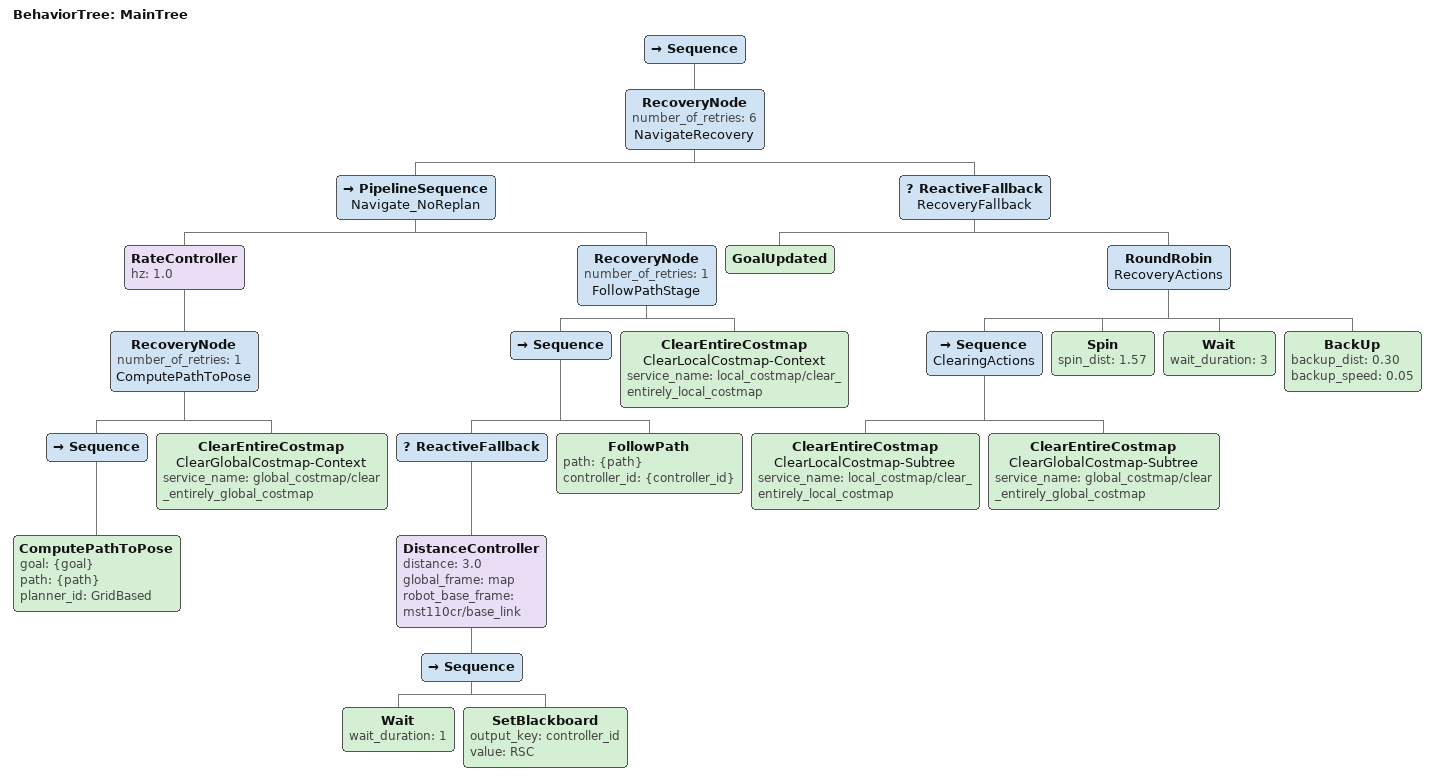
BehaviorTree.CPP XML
<!-- Plan once, then follow; near goal use Rotation Shim via distance switch -->
<root main_tree_to_execute="MainTree">
    <BehaviorTree ID="MainTree">
        <Sequence>
            <!-- ★ RecoveryNode 直下は “ちょうど2つ” にすること -->
            <RecoveryNode number_of_retries="6" name="NavigateRecovery">
                <!-- (1) 本処理パイプライン -->
                <PipelineSequence name="Navigate_NoReplan">
                <RateController hz="1.0">

                <!-- プランは最初の1回だけ -->
                        <RecoveryNode number_of_retries="1" name="ComputePathToPose">
                            <Sequence>
                                <ComputePathToPose goal="{goal}" path="{path}" planner_id="GridBased"/>
                            </Sequence>
                            <ClearEntireCostmap name="ClearGlobalCostmap-Context"
                                                              service_name="global_costmap/clear_entirely_global_costmap"/>
                        </RecoveryNode>
                  </RateController>

                <!-- 距離で RSC / RPP を切替え、直前に選ばれたIDで FollowPath -->
                    <RecoveryNode number_of_retries="1" name="FollowPathStage">
                        <Sequence>
                            <ReactiveFallback>
                                <!-- 距離 2.5m 以上なら controller_id := RPP -->
                                <DistanceController distance="3.0" global_frame="map" robot_base_frame="mst110cr/base_link">
                                  <Sequence>
                                    <Wait wait_duration="1"/>
                                    <SetBlackboard output_key="controller_id" value="RSC"/>
                                  </Sequence>
                                </DistanceController>

                                <!-- それ以外は controller_id := RPP -->

                            </ReactiveFallback>
                            <!-- 選択したIDで追従 -->
                            <FollowPath path="{path}" controller_id="{controller_id}"/>
                        </Sequence>
                        <ClearEntireCostmap name="ClearLocalCostmap-Context"
                                                    service_name="local_costmap/clear_entirely_local_costmap"/>
                    </RecoveryNode>
                </PipelineSequence>
                <!-- (2) リカバリ枝（最低1つは置く：たとえばクリア＋スピン等） -->
                <ReactiveFallback name="RecoveryFallback">
                  <GoalUpdated/>
                  <RoundRobin name="RecoveryActions">
                    <Sequence name="ClearingActions">
                      <ClearEntireCostmap name="ClearLocalCostmap-Subtree"
                                          service_name="local_costmap/clear_entirely_local_costmap"/>
                      <ClearEntireCostmap name="ClearGlobalCostmap-Subtree"
                                          service_name="global_costmap/clear_entirely_global_costmap"/>
                    </Sequence>
                    <Spin spin_dist="1.57"/>
                    <Wait wait_duration="3"/>
                    <BackUp backup_dist="0.30" backup_speed="0.05"/>
                  </RoundRobin>
                </ReactiveFallback>
            </RecoveryNode>
        </Sequence>
    </BehaviorTree>
</root>
